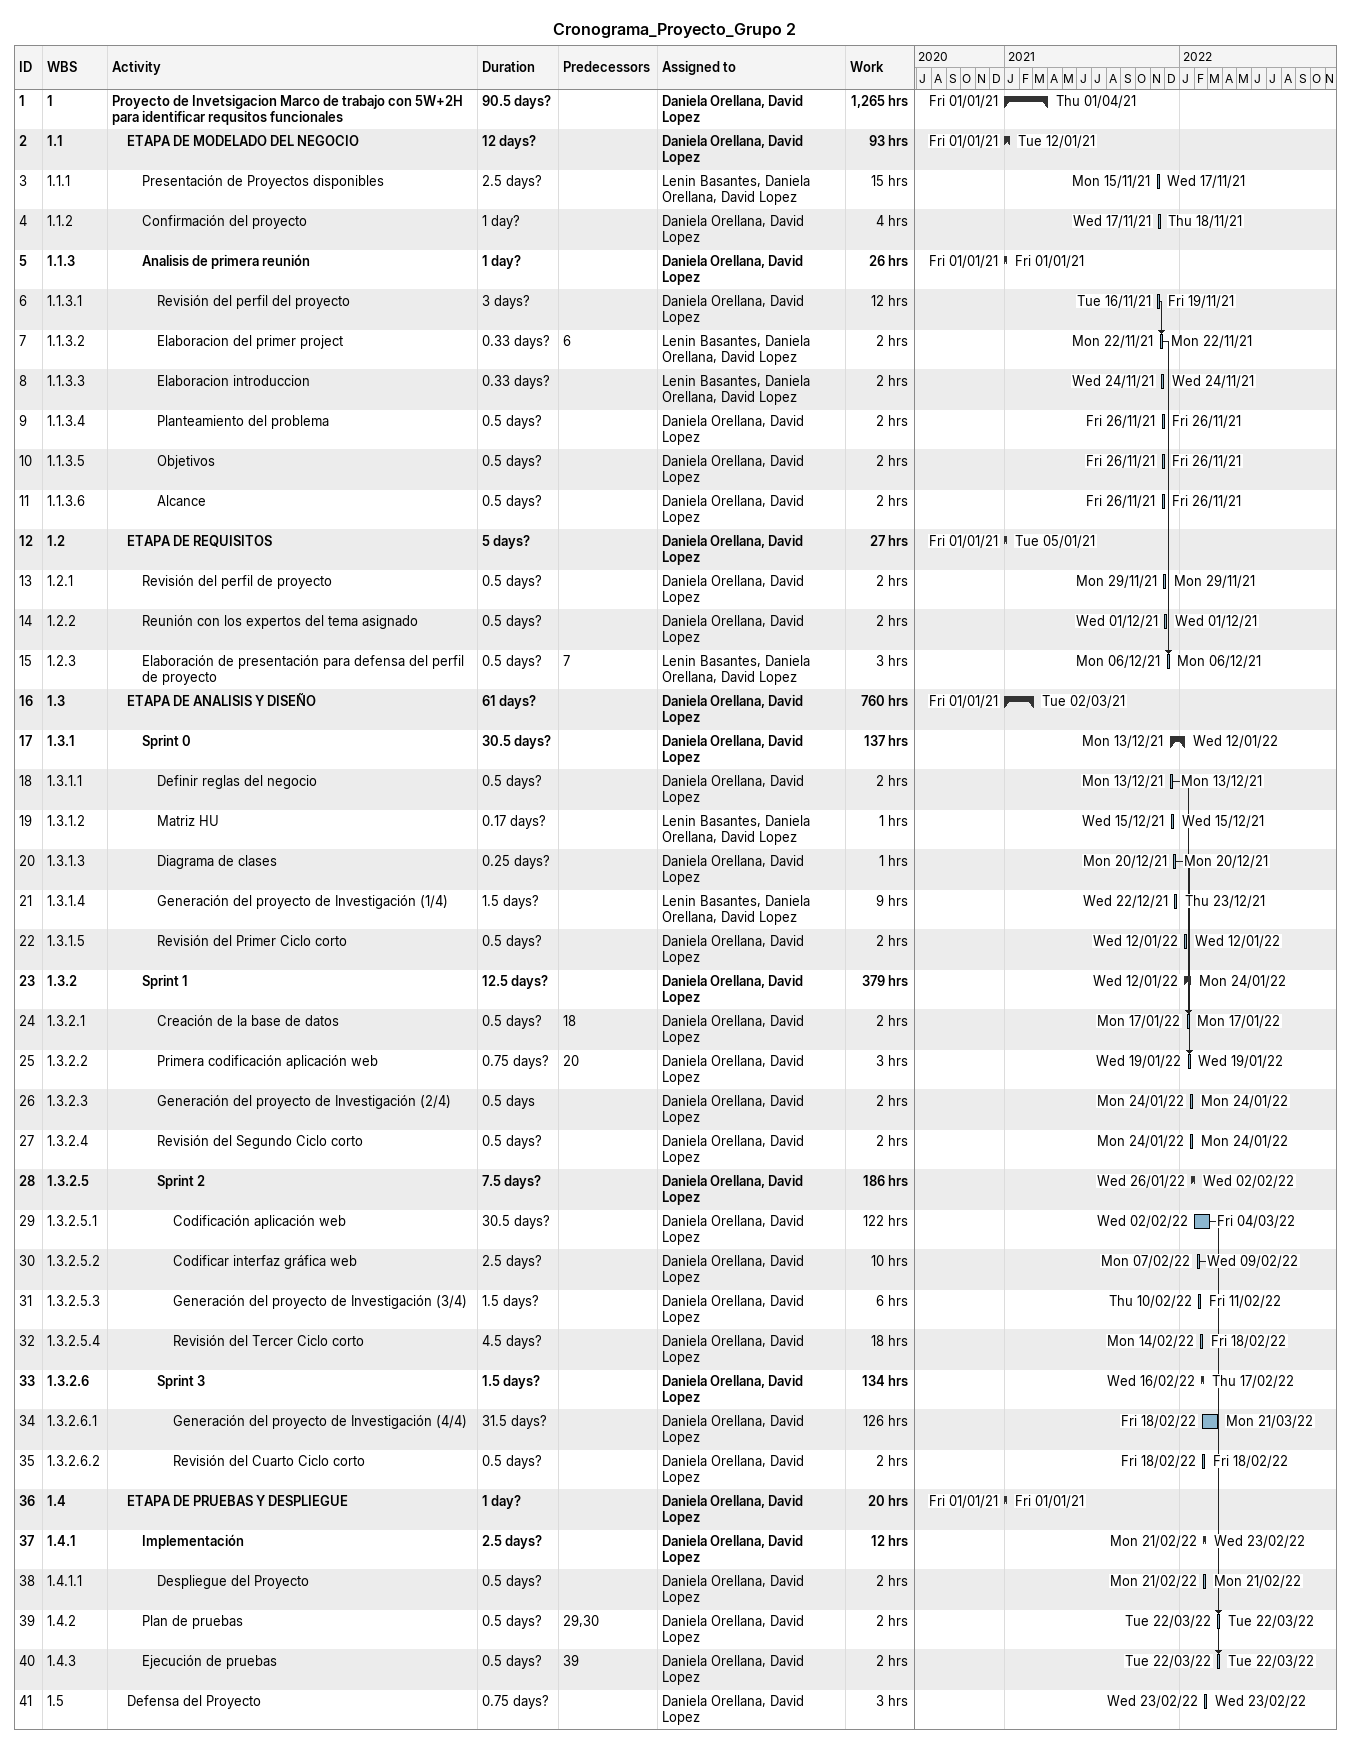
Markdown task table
Cronograma_Proyecto_Grupo 2

| ID | WBS | Task | Duration | Start | Finish | Predecessors | Resources | Work (h) |
|---|---|---|---|---|---|---|---|---|
| 1 | 1 | **Proyecto de Invetsigacion Marco de trabajo con 5W+2H para identificar requsitos funcionales** | 90.5d? | 2021-01-01 | 2021-04-01 |  | Daniela Orellana, David Lopez | 1265 |
| 2 | 1.1 | **ETAPA DE MODELADO DEL NEGOCIO** | 12d? | 2021-01-01 | 2021-01-12 |  | Daniela Orellana, David Lopez | 93 |
| 3 | 1.1.1 | Presentación de Proyectos disponibles | 2.5d? | 2021-11-15 | 2021-11-17 |  | Lenin Basantes, Daniela Orellana, David Lopez | 15 |
| 4 | 1.1.2 | Confirmación del proyecto | 1d? | 2021-11-17 | 2021-11-18 |  | Daniela Orellana, David Lopez | 4 |
| 5 | 1.1.3 | **Analisis de primera reunión** | 1d? | 2021-01-01 | 2021-01-01 |  | Daniela Orellana, David Lopez | 26 |
| 6 | 1.1.3.1 | Revisión del perfil del proyecto | 3d? | 2021-11-16 | 2021-11-19 |  | Daniela Orellana, David Lopez | 12 |
| 7 | 1.1.3.2 | Elaboracion del primer project | 0.33d? | 2021-11-22 | 2021-11-22 | 6 | Lenin Basantes, Daniela Orellana, David Lopez | 2 |
| 8 | 1.1.3.3 | Elaboracion introduccion | 0.33d? | 2021-11-24 | 2021-11-24 |  | Lenin Basantes, Daniela Orellana, David Lopez | 2 |
| 9 | 1.1.3.4 | Planteamiento del problema | 0.5d? | 2021-11-26 | 2021-11-26 |  | Daniela Orellana, David Lopez | 2 |
| 10 | 1.1.3.5 | Objetivos | 0.5d? | 2021-11-26 | 2021-11-26 |  | Daniela Orellana, David Lopez | 2 |
| 11 | 1.1.3.6 | Alcance | 0.5d? | 2021-11-26 | 2021-11-26 |  | Daniela Orellana, David Lopez | 2 |
| 12 | 1.2 | **ETAPA DE REQUISITOS** | 5d? | 2021-01-01 | 2021-01-05 |  | Daniela Orellana, David Lopez | 27 |
| 13 | 1.2.1 | Revisión del perfil de proyecto | 0.5d? | 2021-11-29 | 2021-11-29 |  | Daniela Orellana, David Lopez | 2 |
| 14 | 1.2.2 | Reunión con los expertos del tema asignado | 0.5d? | 2021-12-01 | 2021-12-01 |  | Daniela Orellana, David Lopez | 2 |
| 15 | 1.2.3 | Elaboración de presentación para defensa del perfil de proyecto | 0.5d? | 2021-12-06 | 2021-12-06 | 7 | Lenin Basantes, Daniela Orellana, David Lopez | 3 |
| 16 | 1.3 | **ETAPA DE ANALISIS Y DISEÑO** | 61d? | 2021-01-01 | 2021-03-02 |  | Daniela Orellana, David Lopez | 760 |
| 17 | 1.3.1 | **Sprint 0** | 30.5d? | 2021-12-13 | 2022-01-12 |  | Daniela Orellana, David Lopez | 137 |
| 18 | 1.3.1.1 | Definir reglas del negocio | 0.5d? | 2021-12-13 | 2021-12-13 |  | Daniela Orellana, David Lopez | 2 |
| 19 | 1.3.1.2 | Matriz HU | 0.17d? | 2021-12-15 | 2021-12-15 |  | Lenin Basantes, Daniela Orellana, David Lopez | 1 |
| 20 | 1.3.1.3 | Diagrama de clases | 0.25d? | 2021-12-20 | 2021-12-20 |  | Daniela Orellana, David Lopez | 1 |
| 21 | 1.3.1.4 | Generación del proyecto de Investigación (1/4) | 1.5d? | 2021-12-22 | 2021-12-23 |  | Lenin Basantes, Daniela Orellana, David Lopez | 9 |
| 22 | 1.3.1.5 | Revisión del Primer Ciclo corto | 0.5d? | 2022-01-12 | 2022-01-12 |  | Daniela Orellana, David Lopez | 2 |
| 23 | 1.3.2 | **Sprint 1** | 12.5d? | 2022-01-12 | 2022-01-24 |  | Daniela Orellana, David Lopez | 379 |
| 24 | 1.3.2.1 | Creación de la base de datos | 0.5d? | 2022-01-17 | 2022-01-17 | 18 | Daniela Orellana, David Lopez | 2 |
| 25 | 1.3.2.2 | Primera codificación aplicación web | 0.75d? | 2022-01-19 | 2022-01-19 | 20 | Daniela Orellana, David Lopez | 3 |
| 26 | 1.3.2.3 | Generación del proyecto de Investigación (2/4) | 0.5d | 2022-01-24 | 2022-01-24 |  | Daniela Orellana, David Lopez | 2 |
| 27 | 1.3.2.4 | Revisión del Segundo Ciclo corto | 0.5d? | 2022-01-24 | 2022-01-24 |  | Daniela Orellana, David Lopez | 2 |
| 28 | 1.3.2.5 | **Sprint 2** | 7.5d? | 2022-01-26 | 2022-02-02 |  | Daniela Orellana, David Lopez | 186 |
| 29 | 1.3.2.5.1 | Codificación aplicación web | 30.5d? | 2022-02-02 | 2022-03-04 |  | Daniela Orellana, David Lopez | 122 |
| 30 | 1.3.2.5.2 | Codificar interfaz gráfica web | 2.5d? | 2022-02-07 | 2022-02-09 |  | Daniela Orellana, David Lopez | 10 |
| 31 | 1.3.2.5.3 | Generación del proyecto de Investigación (3/4) | 1.5d? | 2022-02-10 | 2022-02-11 |  | Daniela Orellana, David Lopez | 6 |
| 32 | 1.3.2.5.4 | Revisión del Tercer Ciclo corto | 4.5d? | 2022-02-14 | 2022-02-18 |  | Daniela Orellana, David Lopez | 18 |
| 33 | 1.3.2.6 | **Sprint 3** | 1.5d? | 2022-02-16 | 2022-02-17 |  | Daniela Orellana, David Lopez | 134 |
| 34 | 1.3.2.6.1 | Generación del proyecto de Investigación (4/4) | 31.5d? | 2022-02-18 | 2022-03-21 |  | Daniela Orellana, David Lopez | 126 |
| 35 | 1.3.2.6.2 | Revisión del Cuarto Ciclo corto | 0.5d? | 2022-02-18 | 2022-02-18 |  | Daniela Orellana, David Lopez | 2 |
| 36 | 1.4 | **ETAPA DE PRUEBAS Y DESPLIEGUE** | 1d? | 2021-01-01 | 2021-01-01 |  | Daniela Orellana, David Lopez | 20 |
| 37 | 1.4.1 | **Implementación** | 2.5d? | 2022-02-21 | 2022-02-23 |  | Daniela Orellana, David Lopez | 12 |
| 38 | 1.4.1.1 | Despliegue del Proyecto | 0.5d? | 2022-02-21 | 2022-02-21 |  | Daniela Orellana, David Lopez | 2 |
| 39 | 1.4.2 | Plan de pruebas | 0.5d? | 2022-03-22 | 2022-03-22 | 29, 30 | Daniela Orellana, David Lopez | 2 |
| 40 | 1.4.3 | Ejecución de pruebas | 0.5d? | 2022-03-22 | 2022-03-22 | 39 | Daniela Orellana, David Lopez | 2 |
| 41 | 1.5 | Defensa del Proyecto | 0.75d? | 2022-02-23 | 2022-02-23 |  | Daniela Orellana, David Lopez | 3 |
